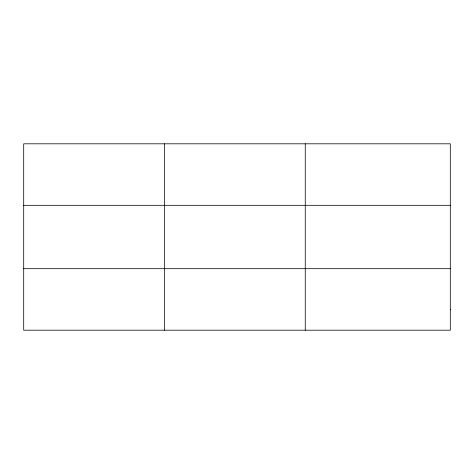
<?xml version="1.0" encoding="UTF-8"?>
<svg xmlns="http://www.w3.org/2000/svg" width="474" height="474" viewBox="0 0 474 474"><rect width="100%" height="100%" fill="white"/><g stroke="black" fill="none" stroke-linecap="round" stroke-linejoin="round"><path stroke-width="0.71" d="M164.478 330.194L164.478 143.806M305.256 330.194L305.256 143.806M23.7 205.313L450.3 205.313M23.7 268.687L450.3 268.687M450.3 309.694L450.3 330.194L23.7 330.194L23.7 143.806L450.3 143.806L450.3 309.694"/></g></svg>
